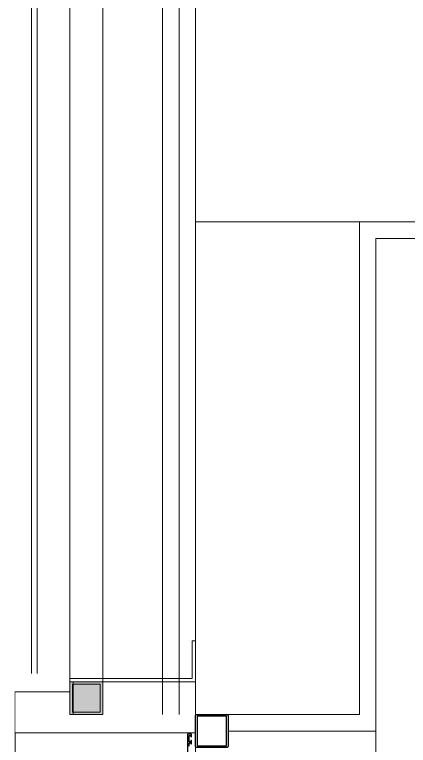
# Model space of a CAD drawing. Extents: x -9058 to 11890, y 0 to 8245.
# Drawn here: x 1743 to 1791, y 2852.1 to 2941.1 of the extents above; entities that cross this region are included whole.
import ezdxf

# ---------------------------------------------------------------- set-up
doc = ezdxf.new("R2010")
doc.units = 0
doc.header["$MEASUREMENT"] = 0
doc.layers.get('0').update_dxf_attribs({"color": 9, "lineweight": 9})
for name, color, linetype, lineweight in [('00', 9, 'Continuous', 9), ('01', 9, 'Continuous', 9), ('06D', 9, 'Continuous', 9), ('10', 9, 'Continuous', 9), ('14', 9, 'Continuous', 9), ('33', 9, 'BATTING', 9)]:
    doc.layers.add(name, color=color, linetype=linetype, lineweight=lineweight)
doc.linetypes.add('BATTING', pattern='A,0.0001,-0.1,[134,ltypeshp.shx,S=0.1,R=0,X=-0.1,Y=0],-0.2,[134,ltypeshp.shx,S=0.1,R=180,X=0.1,Y=0],-0.1', length=0.4001)

# ---------------------------------------------------------------- blocks, each defined once
blk = doc.blocks.new('p-s-profil')
at = {"layer": '10'}
blk.add_lwpolyline([(9, 15.3), (4.6, 15.3), (4.6, 0.4), (0, 0.4), (0, 0), (5, 0), (5, 14.9), (9, 14.9), (9, 15.3)], dxfattribs=at)
blk.add_lwpolyline([(9, 15.3), (4.6, 15.3), (4.6, 0.4), (0, 0.4), (0, 0), (5, 0), (5, 14.9), (9, 14.9), (9, 15.3)], dxfattribs=at)
blk = doc.blocks.new('p-kutu_profil_40x40')
h = blk.add_hatch(color=256)
h.dxf.hatch_style = 1
h.paths.add_polyline_path([(0, 0), (4, 0), (4, 4), (0, 4)])
h = blk.add_hatch(color=255)
h.dxf.hatch_style = 1
h.paths.add_polyline_path([(0, 0), (4, 0), (4, 4), (0, 4)])
blk.add_lwpolyline([(0, 0), (4, 0), (4, 4), (0, 4)], close=True)
at = {"layer": '10'}
for points in [[(0, 4), (4, 4), (4, 0), (0, 0)], [(0, 4), (4, 4), (4, 0), (0, 0)], [(0, 0), (4, 0), (4, 4), (0, 4)], [(0.3, 3.7), (3.7, 3.7), (3.7, 0.3), (0.3, 0.3)], [(0.3, 3.7), (3.7, 3.7), (3.7, 0.3), (0.3, 0.3)]]:
    blk.add_lwpolyline(points, close=True, dxfattribs=at)
blk = doc.blocks.new('P-DOG-PORSCHE')
at = {"layer": '06D'}
for points in [[(-117.783, 24), (-2.217, 24)], [(-118, -20), (-2, -20)]]:
    blk.add_lwpolyline(points, dxfattribs=at)
at = {"layer": '10', "const_width": 0.1}
blk.add_lwpolyline([(4.783, 17.3), (2.783, 17.3), (2.783, 24), (-2.217, 24), (-2.217, 2), (-4.569, 2)], dxfattribs=at)
at = {"layer": '10', "lineweight": 25, "ltscale": 0.5}
blk.add_lwpolyline([(-3.844, 2.774), (-3.577, 2.774), (-3.577, 2.764), (-3.447, 2.764), (-3.447, 2.594, -0.414214), (-3.477, 2.564), (-3.577, 2.564), (-3.577, 2.514, 0.414214), (-3.527, 2.464), (-3.217, 2.464, 0.414214), (-3.147, 2.534), (-3.147, 2.554, 0.414214), (-3.157, 2.564), (-3.257, 2.564, -0.414214), (-3.307, 2.614), (-3.307, 2.734, -0.414214), (-3.257, 2.784), (-2.587, 2.784, -0.414214), (-2.537, 2.734), (-2.537, 2.614, -0.414214), (-2.587, 2.564), (-2.687, 2.564, 0.414214), (-2.697, 2.554), (-2.697, 2.534, 0.414214), (-2.627, 2.464), (-2.407, 2.464, 0.414214), (-2.397, 2.474), (-2.397, 2.954, 0.414214), (-2.407, 2.964), (-10.387, 2.964, 0.414214)], format="xyb", dxfattribs=at)
blk.add_lwpolyline([(0, -1.8, -0.414214), (-0.2, -2), (-3.8, -2, -0.414214), (-4, -1.8), (-4, 1.8, -0.414214), (-3.8, 2), (-0.2, 2, -0.414214), (0, 1.8)], format="xyb", close=True, dxfattribs=at)
blk.add_lwpolyline([(-0.2, -1.8), (-0.2, 1.8), (-3.8, 1.8), (-3.8, -1.8)], close=True, dxfattribs=at)
at = {"layer": '14'}
blk.add_lwpolyline([(-2, -20), (-2, -2)], dxfattribs=at)

msp = doc.modelspace()

# ---------------------------------------------------------------- linework, layer by layer
at = {"layer": '00'}
msp.add_lwpolyline([(1765.058, 2855.873), (1785.058, 2855.873), (1785.058, 2915.873), (1765.058, 2915.873)], close=True, dxfattribs=at)
at = {"layer": '01'}
msp.add_lwpolyline([(1765.058, 2915.873), (1825.058, 2915.873), (1825.058, 2975.873), (1765.058, 2975.873)], close=True, dxfattribs=at)
at = {"layer": '06D'}
for points in [[(1765.058, 3044.09), (1765.058, 2859.1)], [(1749.758, 3035.873), (1749.758, 2855.873)], [(1753.758, 3035.873), (1753.758, 2855.873)], [(1761.058, 3035.873), (1761.058, 2855.873)]]:
    msp.add_lwpolyline(points, dxfattribs=at)
at = {"layer": '10'}
for points in [[(1745.058, 3030.873), (1745.058, 2860.873)], [(1745.758, 3030.873), (1745.758, 2860.873)]]:
    msp.add_lwpolyline(points, dxfattribs=at)
at = {"layer": '14'}
for points in [[(1787.058, 2913.873), (1827.058, 2913.873), (1827.058, 2977.873), (1787.058, 2977.873)], [(1787.058, 2913.873), (1787.058, 2853.873)]]:
    msp.add_lwpolyline(points, dxfattribs=at)
at = {"layer": '33', "ltscale": 0.2, "flags": 128}
msp.add_lwpolyline([(1763.058, 3035.873), (1763.058, 2855.873)], dxfattribs=at)

# ---------------------------------------------------------------- block references
at = {"xscale": -1, "rotation": 90}
msp.add_blockref('p-s-profil', (1765.058, 2864.873), dxfattribs=at)
at = {"rotation": 90}
for name, p in [('P-DOG-PORSCHE', (1767.058, 2855.873)), ('p-kutu_profil_40x40', (1753.758, 2855.873))]:
    msp.add_blockref(name, p, dxfattribs=at)

doc.saveas('drawing.dxf')
